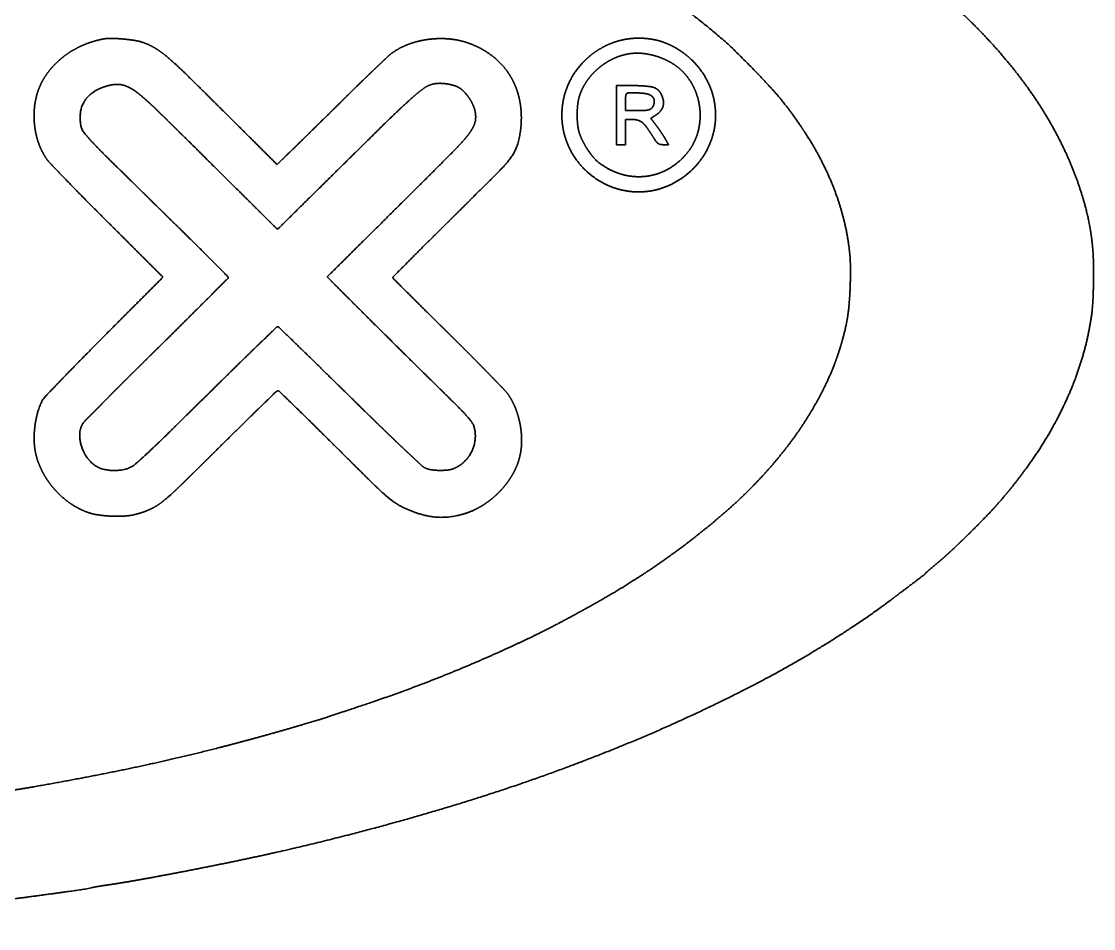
# Model space of a CAD drawing. Extents: x 6336 to 10269, y -393 to 3036.
# Drawn here: x 8829.9 to 8891.1, y 1824.8 to 1876.6 of the extents above; entities that cross this region are included whole.
import ezdxf

# ---------------------------------------------------------------- set-up
doc = ezdxf.new("R2010")
doc.units = 0
doc.header["$LTSCALE"] = 5
doc.layers.add('1', color=7, linetype='CONTINUOUS', true_color=0xffffff)

msp = doc.modelspace()

# ---------------------------------------------------------------- linework, layer by layer
at = {"layer": '1', "color": 7, "linetype": 'Continuous', "lineweight": 35}
for points, weights, knots in [([(8812.09, 1899.1), (8813.298, 1899.045), (8814.506, 1898.981), (8816.755, 1898.85), (8817.796, 1898.779), (8819.892, 1898.615), (8820.947, 1898.523), (8823.256, 1898.299), (8824.51, 1898.17), (8826.642, 1897.939), (8827.52, 1897.834), (8829.443, 1897.582), (8830.489, 1897.439), (8832.553, 1897.141), (8833.572, 1896.988), (8835.375, 1896.705), (8836.158, 1896.57), (8837.07, 1896.401), (8837.201, 1896.376), (8837.481, 1896.325), (8837.63, 1896.297), (8837.922, 1896.243), (8838.066, 1896.217), (8838.322, 1896.17), (8838.435, 1896.149), (8840.891, 1895.701), (8843.221, 1895.214), (8847.878, 1894.115), (8850.203, 1893.504), (8854.743, 1892.19), (8856.955, 1891.487), (8861.164, 1890.03), (8863.154, 1889.267), (8865.623, 1888.224), (8866.128, 1888.009), (8866.954, 1887.653), (8867.275, 1887.511), (8867.912, 1887.219), (8868.228, 1887.07), (8869.03, 1886.68), (8869.516, 1886.441), (8871.833, 1885.295), (8873.626, 1884.317), (8876.967, 1882.317), (8878.503, 1881.283), (8881.327, 1879.154), (8882.61, 1878.061), (8884.945, 1875.823), (8885.978, 1874.67), (8887.479, 1872.713), (8887.994, 1871.954), (8888.923, 1870.397), (8889.333, 1869.6), (8890.036, 1867.996), (8890.326, 1867.193), (8890.784, 1865.611), (8890.942, 1864.834), (8891.072, 1863.736), (8891.096, 1863.425), (8891.119, 1862.709), (8891.123, 1862.305), (8891.117, 1861.499), (8891.105, 1861.098), (8891.071, 1860.396), (8891.043, 1860.096), (8890.871, 1858.885), (8890.665, 1857.987), (8890.385, 1857.109), (8890.094, 1856.195), (8889.735, 1855.305), (8888.864, 1853.533), (8888.354, 1852.656), (8887.176, 1850.922), (8886.517, 1850.062), (8885.573, 1848.968), (8885.329, 1848.7), (8884.748, 1848.095), (8884.413, 1847.756), (8883.736, 1847.086), (8883.394, 1846.755), (8882.783, 1846.18), (8882.513, 1845.938), (8882.154, 1845.635), (8882.072, 1845.565), (8881.918, 1845.434), (8881.847, 1845.373), (8881.714, 1845.259), (8881.653, 1845.206), (8881.58, 1845.143), (8881.569, 1845.132), (8881.513, 1845.068), (8881.463, 1845.021), (8881.408, 1844.979), (8881.035, 1844.695), (8880.662, 1844.411), (8879.939, 1843.864), (8879.59, 1843.601), (8879.028, 1843.18), (8878.813, 1843.025), (8876.436, 1841.357), (8874.181, 1839.988), (8869.225, 1837.414), (8866.548, 1836.183), (8860.832, 1833.876), (8857.798, 1832.803), (8851.422, 1830.86), (8848.09, 1829.972), (8843.895, 1829.014), (8843.059, 1828.831), (8841.264, 1828.458), (8840.305, 1828.266), (8838.438, 1827.903), (8837.53, 1827.733), (8835.97, 1827.451), (8835.317, 1827.345), (8834.59, 1827.239), (8834.516, 1827.228), (8834.371, 1827.206), (8834.3, 1827.194), (8834.167, 1827.172), (8834.106, 1827.161), (8834.011, 1827.144), (8833.977, 1827.137), (8833.646, 1827.059), (8833.345, 1827.004), (8832.007, 1826.819), (8830.97, 1826.679), (8828.911, 1826.405), (8827.887, 1826.272), (8826.173, 1826.058), (8825.482, 1825.98), (8824.653, 1825.896), (8824.516, 1825.883), (8824.197, 1825.85), (8824.014, 1825.832), (8823.637, 1825.793), (8823.442, 1825.773), (8823.07, 1825.735), (8822.893, 1825.717), (8820.329, 1825.453), (8817.938, 1825.263), (8812.916, 1824.981), (8810.286, 1824.88), (8804.965, 1824.77), (8802.275, 1824.762), (8799.584, 1824.8)], [0.500004854728, 0.499998381757, 0.499998381757, 0.499989231422, 0.499989231422, 0.499989876519, 0.499989876519, 0.499999538068, 0.499999538068, 0.499984776375, 0.499984776375, 0.499997847691, 0.499997847691, 0.499997856334, 0.499997856334, 0.499972719132, 0.499972719132, 0.500004822461, 0.500004822461, 0.500004839728, 0.500004839728, 0.500004839527, 0.500004839527, 0.500004792303, 0.500004792303, 0.499894670239, 0.499894670239, 0.499900903167, 0.499900903167, 0.499894498801, 0.499894498801, 0.499821130516, 0.499821130516, 0.500003089963, 0.500003089963, 0.499982389917, 0.499982389917, 0.499982032487, 0.499982032487, 0.500002986531, 0.500002986531, 0.499740154031, 0.499740154031, 0.499528220771, 0.499528220771, 0.499424204836, 0.499424204836, 0.499040330754, 0.499040330754, 0.499438421617, 0.499438421617, 0.499354067583, 0.499354067583, 0.499290310766, 0.499290310766, 0.498889922905, 0.498889922905, 0.499696225712, 0.499696225712, 0.499937230809, 0.499937230809, 0.499937686548, 0.499937686548, 0.499645413752, 0.499645413752, 0.498836265197, 0.498836265197, 0.500004854728, 0.499088895039, 0.499088895039, 0.499193085116, 0.499193085116, 0.499455027953, 0.499455027953, 0.499881333906, 0.499881333906, 0.499979983638, 0.499979983638, 0.499979983638, 0.499979983638, 0.499881025263, 0.499881025263, 0.500004105655, 0.500004105655, 0.500003188342, 0.500003188342, 0.500004563445, 0.500004563445, 0.499248445103, 0.499248445103, 0.49836691401, 0.49836691401, 0.500004854728, 0.500004659605, 0.500004659605, 0.500002658564, 0.500002658564, 0.499968072944, 0.499968072944, 0.499269239031, 0.499269239031, 0.499625597476, 0.499625597476, 0.499684505973, 0.499684505973, 0.499793123287, 0.499793123287, 0.499988763248, 0.499988763248, 0.49999760793, 0.49999760793, 0.499997726135, 0.499997726135, 0.499954895554, 0.499954895554, 0.500000232922, 0.500000232922, 0.499999481438, 0.499999481438, 0.500000066449, 0.500000066449, 0.499881533411, 0.499881533411, 0.499633908289, 0.499633908289, 0.500004085737, 0.500004085737, 0.500002296259, 0.500002296259, 0.499980138124, 0.499980138124, 0.500004813061, 0.500004813061, 0.500004847095, 0.500004847095, 0.500004847237, 0.500004847237, 0.500004841661, 0.500004841661, 0.499914213559, 0.499914213559, 0.499952761226, 0.499952761226, 0.499954525558, 0.499954525558, 0.500004854728], [0, 0, 0, 0, 0.018468, 0.018468, 0.034396, 0.034396, 0.050568, 0.050568, 0.069816, 0.069816, 0.083313, 0.083313, 0.099426, 0.099426, 0.115152, 0.115152, 0.127286, 0.127286, 0.129319, 0.129319, 0.131629, 0.131629, 0.133856, 0.133856, 0.13561, 0.13561, 0.171948, 0.171948, 0.208633, 0.208633, 0.244049, 0.244049, 0.276563, 0.276563, 0.284925, 0.284925, 0.290277, 0.290277, 0.295607, 0.295607, 0.303872, 0.303872, 0.335002, 0.335002, 0.363195, 0.363195, 0.388823, 0.388823, 0.412331, 0.412331, 0.426239, 0.426239, 0.439812, 0.439812, 0.452723, 0.452723, 0.464689, 0.464689, 0.469397, 0.469397, 0.47549, 0.47549, 0.48154, 0.48154, 0.486081, 0.486081, 0.499928, 0.499928, 0.499928, 0.514319, 0.514319, 0.529514, 0.529514, 0.545708, 0.545708, 0.55113, 0.55113, 0.558254, 0.558254, 0.565376, 0.565376, 0.570793, 0.570793, 0.572403, 0.572403, 0.573812, 0.573812, 0.575017, 0.575017, 0.575252, 0.575252, 0.576277, 0.576277, 0.576277, 0.583257, 0.583257, 0.58976, 0.58976, 0.593707, 0.593707, 0.632898, 0.632898, 0.676635, 0.676635, 0.724371, 0.724371, 0.775497, 0.775497, 0.788182, 0.788182, 0.802681, 0.802681, 0.816384, 0.816384, 0.826185, 0.826185, 0.827286, 0.827286, 0.828358, 0.828358, 0.829279, 0.829279, 0.829792, 0.829792, 0.834319, 0.834319, 0.849809, 0.849809, 0.865091, 0.865091, 0.875393, 0.875393, 0.87743, 0.87743, 0.88015, 0.88015, 0.883047, 0.883047, 0.885687, 0.885687, 0.921207, 0.921207, 0.960168, 0.960168, 1, 1, 1, 1]), ([(8796.554, 1893.297), (8795.142, 1893.24), (8793.73, 1893.167), (8790.95, 1892.993), (8789.581, 1892.891), (8786.882, 1892.657), (8785.552, 1892.526), (8782.927, 1892.233), (8781.632, 1892.071), (8777.221, 1891.461), (8774.116, 1890.934), (8768.124, 1889.729), (8765.241, 1889.039), (8759.72, 1887.501), (8757.084, 1886.654), (8752.076, 1884.827), (8749.714, 1883.83), (8746.061, 1882.073), (8744.739, 1881.382), (8742.252, 1879.976), (8741.093, 1879.254), (8738.921, 1877.767), (8737.911, 1877.004), (8736.021, 1875.433), (8735.148, 1874.622), (8733.591, 1873.003), (8732.907, 1872.2), (8731.689, 1870.583), (8731.166, 1869.765), (8730.709, 1868.908), (8730.28, 1868.106), (8729.919, 1867.271), (8729.629, 1866.408), (8729.349, 1865.576), (8729.147, 1864.722), (8728.976, 1863.507), (8728.945, 1863.159), (8728.918, 1862.406), (8728.917, 1862.002), (8728.941, 1861.198), (8728.967, 1860.797), (8729.039, 1860.059), (8729.091, 1859.723), (8729.296, 1858.744), (8729.475, 1858.109), (8729.928, 1856.836), (8730.198, 1856.2), (8730.821, 1854.939), (8731.174, 1854.317), (8731.958, 1853.101), (8732.387, 1852.508), (8734.171, 1850.297), (8735.671, 1848.815), (8737.329, 1847.511), (8739.236, 1846.01), (8741.248, 1844.655), (8745.772, 1842.072), (8748.272, 1840.85), (8753.771, 1838.587), (8756.747, 1837.513), (8760.419, 1836.365), (8761.075, 1836.172), (8762.575, 1835.758), (8763.417, 1835.533), (8765.15, 1835.084), (8766.041, 1834.862), (8767.745, 1834.45), (8768.559, 1834.263), (8772.886, 1833.315), (8776.425, 1832.687), (8783.752, 1831.69), (8787.533, 1831.305), (8795.211, 1830.787), (8799.105, 1830.654), (8806.881, 1830.646), (8810.759, 1830.773), (8815.706, 1831.101), (8816.781, 1831.185), (8819.043, 1831.387), (8820.23, 1831.504), (8822.562, 1831.753), (8823.707, 1831.886), (8825.792, 1832.145), (8826.731, 1832.277), (8827.822, 1832.447), (8827.976, 1832.471), (8828.289, 1832.519), (8828.448, 1832.544), (8828.75, 1832.59), (8828.892, 1832.612), (8829.13, 1832.648), (8829.225, 1832.663), (8829.401, 1832.689), (8829.483, 1832.702), (8829.658, 1832.729), (8829.751, 1832.744), (8829.936, 1832.774), (8830.027, 1832.789), (8830.19, 1832.816), (8830.263, 1832.828), (8831.8, 1833.096), (8833.262, 1833.368), (8836.026, 1833.916), (8837.327, 1834.196), (8839.896, 1834.794), (8841.164, 1835.111), (8843.792, 1835.816), (8845.152, 1836.2), (8846.8, 1836.69), (8847.092, 1836.781), (8847.891, 1837.046), (8848.399, 1837.215), (8849.43, 1837.564), (8849.953, 1837.742), (8850.861, 1838.056), (8851.246, 1838.193), (8852.465, 1838.637), (8853.296, 1838.956), (8854.959, 1839.627), (8855.792, 1839.979), (8857.411, 1840.693), (8858.196, 1841.055), (8859.671, 1841.764), (8860.358, 1842.115), (8861.532, 1842.748), (8862.025, 1843.019), (8862.926, 1843.524), (8863.333, 1843.759), (8864.104, 1844.217), (8864.467, 1844.44), (8865.186, 1844.897), (8865.543, 1845.13), (8867.38, 1846.374), (8868.8, 1847.468), (8870.15, 1848.648), (8871.339, 1849.687), (8872.43, 1850.829), (8873.413, 1852.065), (8874.292, 1853.169), (8875.054, 1854.357), (8875.689, 1855.618), (8876.28, 1856.788), (8876.715, 1858.024), (8877.054, 1859.614), (8877.103, 1859.926), (8877.171, 1860.64), (8877.199, 1861.042), (8877.231, 1861.849), (8877.236, 1862.254), (8877.224, 1862.987), (8877.201, 1863.314), (8877.075, 1864.352), (8876.933, 1865.055), (8876.536, 1866.454), (8876.284, 1867.147), (8875.665, 1868.531), (8875.3, 1869.219), (8874.445, 1870.598), (8873.964, 1871.289), (8873.235, 1872.225), (8873.013, 1872.487), (8872.442, 1873.111), (8872.097, 1873.478), (8871.393, 1874.206), (8871.034, 1874.568), (8870.401, 1875.188), (8870.125, 1875.442), (8867.438, 1877.749), (8864.827, 1879.539), (8862.039, 1881.038), (8858.788, 1882.784), (8855.426, 1884.305), (8848.068, 1887.044), (8844.087, 1888.256), (8835.604, 1890.283), (8831.125, 1891.136), (8826.219, 1891.838), (8825.827, 1891.892), (8825.005, 1892.002), (8824.575, 1892.059), (8823.741, 1892.165), (8823.338, 1892.215), (8822.636, 1892.3), (8822.337, 1892.334), (8821.908, 1892.379), (8821.777, 1892.393), (8821.472, 1892.425), (8821.297, 1892.443), (8820.935, 1892.481), (8820.748, 1892.501), (8820.39, 1892.538), (8820.219, 1892.556), (8819.546, 1892.627), (8819.044, 1892.675), (8817.854, 1892.777), (8817.168, 1892.833), (8815.742, 1892.943), (8815.003, 1892.997), (8813.582, 1893.095), (8812.9, 1893.139), (8811.313, 1893.233), (8810.408, 1893.267), (8807.821, 1893.306), (8806.138, 1893.326), (8802.772, 1893.351), (8801.088, 1893.357), (8798.454, 1893.355), (8797.503, 1893.336), (8796.554, 1893.297)], [0.500015053585, 0.499994982139, 0.499994982139, 0.499991133656, 0.499991133656, 0.499989814174, 0.499989814174, 0.499985934726, 0.499985934726, 0.49985998232, 0.49985998232, 0.499792178492, 0.499792178492, 0.499759872527, 0.499759872527, 0.499610533928, 0.499610533928, 0.499833399569, 0.499833399569, 0.499708136018, 0.499708136018, 0.499654428766, 0.499654428766, 0.499497392663, 0.499497392663, 0.49940965099, 0.49940965099, 0.499020062157, 0.499020062157, 0.500015053585, 0.498865570594, 0.498865570594, 0.500015053585, 0.498587342334, 0.498587342334, 0.49957112869, 0.49957112869, 0.499828816911, 0.499828816911, 0.499827790797, 0.499827790797, 0.499516656832, 0.499516656832, 0.499256250321, 0.499256250321, 0.499440975413, 0.499440975413, 0.499479162028, 0.499479162028, 0.499545435471, 0.499545435471, 0.497903838192, 0.497903838192, 0.500015053585, 0.499104394241, 0.499104394241, 0.499328244641, 0.499328244641, 0.499696040432, 0.499696040432, 0.499968440078, 0.499968440078, 0.500003923171, 0.500003923171, 0.500004263748, 0.500004263748, 0.499996085849, 0.499996085849, 0.49974629606, 0.49974629606, 0.499822731176, 0.499822731176, 0.499831325625, 0.499831325625, 0.499826694664, 0.499826694664, 0.499992812206, 0.499992812206, 0.50000289248, 0.50000289248, 0.500002542627, 0.500002542627, 0.499975332781, 0.499975332781, 0.500015016453, 0.500015016453, 0.500015023053, 0.500015023053, 0.500015023053, 0.500015023053, 0.500014739845, 0.500014739845, 0.500013372375, 0.500013372375, 0.500014319963, 0.500014319963, 0.500014310139, 0.500014310139, 0.500012254578, 0.500012254578, 0.499991941327, 0.499991941327, 0.499970217649, 0.499970217649, 0.499968138593, 0.499968138593, 0.499985705176, 0.499985705176, 0.499976039693, 0.499976039693, 0.500013351135, 0.500013351135, 0.500012964928, 0.500012964928, 0.500002818337, 0.500002818337, 0.499968250367, 0.499968250367, 0.499972505605, 0.499972505605, 0.499969460063, 0.499969460063, 0.499924472733, 0.499924472733, 0.500005370953, 0.500005370953, 0.499986921914, 0.499986921914, 0.499979127585, 0.499979127585, 0.499979156941, 0.499979156941, 0.499382797305, 0.499382797305, 0.500015053585, 0.498661339437, 0.498661339437, 0.500015053585, 0.498263648704, 0.498263648704, 0.500015053585, 0.497268207412, 0.497268207412, 0.499470328466, 0.499470328466, 0.499884539177, 0.499884539177, 0.499884371268, 0.499884371268, 0.499553250721, 0.499553250721, 0.499009188228, 0.499009188228, 0.499157213458, 0.499157213458, 0.499258090394, 0.499258090394, 0.499541361302, 0.499541361302, 0.499749044792, 0.499749044792, 0.499985731709, 0.499985731709, 0.499984552931, 0.499984552931, 0.499832430251, 0.499832430251, 0.498066612837, 0.498066612837, 0.500015053585, 0.499237590814, 0.499237590814, 0.499396580703, 0.499396580703, 0.49965779835, 0.49965779835, 0.500012006144, 0.500012006144, 0.500013306096, 0.500013306096, 0.500013273565, 0.500013273565, 0.500004735863, 0.500004735863, 0.500015053062, 0.500015053062, 0.500015053488, 0.500015053488, 0.500015053488, 0.500015053488, 0.500015053414, 0.500015053414, 0.499998672261, 0.499998672261, 0.500012373498, 0.500012373498, 0.500012429345, 0.500012429345, 0.500010809798, 0.500010809798, 0.499935737658, 0.499935737658, 0.500012455732, 0.500012455732, 0.500012303539, 0.500012303539, 0.499948564768, 0.499948564768, 0.500015053585], [0, 0, 0, 0, 0.012665, 0.012665, 0.024966, 0.024966, 0.036942, 0.036942, 0.048635, 0.048635, 0.076842, 0.076842, 0.103381, 0.103381, 0.128152, 0.128152, 0.151074, 0.151074, 0.164403, 0.164403, 0.176607, 0.176607, 0.187907, 0.187907, 0.198535, 0.198535, 0.207926, 0.207926, 0.216555, 0.216555, 0.216555, 0.224626, 0.224626, 0.224626, 0.23239, 0.23239, 0.235475, 0.235475, 0.239042, 0.239042, 0.242584, 0.242584, 0.245586, 0.245586, 0.251397, 0.251397, 0.257476, 0.257476, 0.263763, 0.263763, 0.270183, 0.270183, 0.288624, 0.288624, 0.288624, 0.309797, 0.309797, 0.334047, 0.334047, 0.361595, 0.361595, 0.367551, 0.367551, 0.375145, 0.375145, 0.383138, 0.383138, 0.390412, 0.390412, 0.42169, 0.42169, 0.454748, 0.454748, 0.488626, 0.488626, 0.522352, 0.522352, 0.531724, 0.531724, 0.542092, 0.542092, 0.55211, 0.55211, 0.560354, 0.560354, 0.561707, 0.561707, 0.563106, 0.563106, 0.564359, 0.564359, 0.565193, 0.565193, 0.56591, 0.56591, 0.566734, 0.566734, 0.567535, 0.567535, 0.568174, 0.568174, 0.581097, 0.581097, 0.592661, 0.592661, 0.604017, 0.604017, 0.616298, 0.616298, 0.618954, 0.618954, 0.62361, 0.62361, 0.62841, 0.62841, 0.631956, 0.631956, 0.639685, 0.639685, 0.647538, 0.647538, 0.65505, 0.65505, 0.661747, 0.661747, 0.666633, 0.666633, 0.670716, 0.670716, 0.674415, 0.674415, 0.678115, 0.678115, 0.693659, 0.693659, 0.693659, 0.707314, 0.707314, 0.707314, 0.719476, 0.719476, 0.719476, 0.730706, 0.730706, 0.733409, 0.733409, 0.736851, 0.736851, 0.74032, 0.74032, 0.743122, 0.743122, 0.749243, 0.749243, 0.755517, 0.755517, 0.762144, 0.762144, 0.769302, 0.769302, 0.772217, 0.772217, 0.776488, 0.776488, 0.780819, 0.780819, 0.784005, 0.784005, 0.810766, 0.810766, 0.810766, 0.84191, 0.84191, 0.87699, 0.87699, 0.915404, 0.915404, 0.918736, 0.918736, 0.922391, 0.922391, 0.925813, 0.925813, 0.928347, 0.928347, 0.929451, 0.929451, 0.930933, 0.930933, 0.932517, 0.932517, 0.933964, 0.933964, 0.938218, 0.938218, 0.944019, 0.944019, 0.95026, 0.95026, 0.95602, 0.95602, 0.963647, 0.963647, 0.977814, 0.977814, 0.991997, 0.991997, 1, 1, 1, 1]), ([(8837.955, 1862.019), (8836.881, 1863.09), (8835.807, 1864.162), (8834.314, 1865.652), (8833.897, 1866.072), (8833.113, 1866.867), (8832.748, 1867.242), (8832.077, 1867.939), (8831.77, 1868.259), (8831.465, 1868.58), (8831.389, 1868.66), (8831.321, 1868.746), (8831.262, 1868.839), (8831.045, 1869.176), (8830.88, 1869.542), (8830.77, 1869.928), (8830.656, 1870.329), (8830.595, 1870.742), (8830.589, 1871.159), (8830.582, 1871.571), (8830.63, 1871.981), (8830.731, 1872.38), (8830.827, 1872.757), (8830.981, 1873.114), (8831.189, 1873.442), (8831.368, 1873.725), (8831.578, 1873.986), (8831.816, 1874.222), (8832.06, 1874.464), (8832.327, 1874.68), (8832.615, 1874.867), (8832.909, 1875.058), (8833.221, 1875.219), (8833.548, 1875.347), (8833.878, 1875.477), (8834.22, 1875.574), (8834.569, 1875.638), (8834.713, 1875.664), (8834.86, 1875.675), (8835.007, 1875.671), (8835.23, 1875.665), (8835.453, 1875.652), (8835.901, 1875.612), (8836.125, 1875.585), (8836.504, 1875.526), (8836.657, 1875.488), (8836.806, 1875.437)], [0.5015534738, 0.5015534738, 0.5015534738, 0.501550736982, 0.501550736982, 0.501547760199, 0.501547760199, 0.501551930784, 0.501551930784, 0.5015534738, 0.500051949039, 0.500051949039, 0.5015534738, 0.497945788602, 0.497945788602, 0.5015534738, 0.498707957616, 0.498707957616, 0.5015534738, 0.498638628536, 0.498638628536, 0.5015534738, 0.49736528456, 0.49736528456, 0.5015534738, 0.499478098475, 0.499478098475, 0.5015534738, 0.499777578441, 0.499777578441, 0.5015534738, 0.499854311289, 0.499854311289, 0.5015534738, 0.49997177074, 0.49997177074, 0.5015534738, 0.499756717366, 0.499756717366, 0.5015534738, 0.501392267385, 0.501392267385, 0.501385789308, 0.501385789308, 0.500211052512, 0.500211052512, 0.5015534738], [0, 0, 0, 0, 0.222369, 0.222369, 0.309174, 0.309174, 0.385917, 0.385917, 0.450922, 0.450922, 0.450922, 0.466979, 0.466979, 0.466979, 0.525181, 0.525181, 0.525181, 0.585346, 0.585346, 0.585346, 0.644477, 0.644477, 0.644477, 0.699735, 0.699735, 0.699735, 0.747176, 0.747176, 0.747176, 0.795679, 0.795679, 0.795679, 0.845023, 0.845023, 0.845023, 0.894797, 0.894797, 0.894797, 0.915324, 0.915324, 0.915324, 0.946545, 0.946545, 0.978046, 0.978046, 1, 1, 1, 1]), ([(8844.474, 1868.457), (8844.82, 1868.794), (8845.166, 1869.131), (8845.691, 1869.643), (8845.87, 1869.818), (8846.317, 1870.257), (8846.585, 1870.521), (8847.154, 1871.08), (8847.454, 1871.376), (8848.044, 1871.958), (8848.334, 1872.244), (8848.896, 1872.8), (8849.169, 1873.067), (8849.691, 1873.575), (8849.939, 1873.814), (8850.399, 1874.251), (8850.609, 1874.45), (8850.889, 1874.712), (8850.961, 1874.772), (8851.037, 1874.827), (8851.33, 1875.039), (8851.649, 1875.209), (8851.989, 1875.334), (8852.353, 1875.468), (8852.731, 1875.561), (8853.116, 1875.612), (8853.507, 1875.664), (8853.902, 1875.673), (8854.295, 1875.638), (8854.672, 1875.606), (8855.042, 1875.527), (8855.399, 1875.402), (8855.872, 1875.238), (8856.314, 1875.004), (8856.716, 1874.705), (8857.102, 1874.418), (8857.433, 1874.069), (8857.7, 1873.669), (8857.967, 1873.267), (8858.162, 1872.826), (8858.279, 1872.358), (8858.401, 1871.868), (8858.449, 1871.366), (8858.421, 1870.862), (8858.41, 1870.656), (8858.389, 1870.451), (8858.335, 1870.072), (8858.298, 1869.899), (8858.205, 1869.575), (8858.148, 1869.425), (8858.08, 1869.28), (8858.014, 1869.138), (8857.936, 1869.002), (8857.767, 1868.757), (8857.68, 1868.646), (8857.471, 1868.405), (8857.351, 1868.275), (8856.997, 1867.912), (8856.765, 1867.678), (8855.706, 1866.627), (8854.881, 1865.808), (8853.674, 1864.611), (8853.294, 1864.233), (8852.593, 1863.534), (8852.273, 1863.213), (8851.666, 1862.602), (8851.379, 1862.313), (8851.092, 1862.024), (8851.083, 1862.016), (8851.079, 1862.005), (8851.079, 1861.993), (8851.079, 1861.981), (8851.083, 1861.97), (8851.092, 1861.962), (8851.4, 1861.654), (8851.708, 1861.346), (8852.358, 1860.697), (8852.701, 1860.355), (8853.452, 1859.611), (8853.86, 1859.209), (8854.683, 1858.397), (8855.097, 1857.985), (8855.875, 1857.205), (8856.238, 1856.835), (8856.904, 1856.149), (8857.207, 1855.834), (8857.51, 1855.517), (8857.591, 1855.433), (8857.663, 1855.34), (8857.726, 1855.241), (8857.881, 1854.998), (8858.011, 1854.741), (8858.113, 1854.472), (8858.221, 1854.191), (8858.303, 1853.901), (8858.359, 1853.605), (8858.415, 1853.311), (8858.444, 1853.013), (8858.447, 1852.714), (8858.45, 1852.433), (8858.422, 1852.153), (8858.365, 1851.878), (8858.288, 1851.508), (8858.157, 1851.154), (8857.975, 1850.823), (8857.78, 1850.469), (8857.543, 1850.141), (8857.269, 1849.844), (8856.989, 1849.541), (8856.675, 1849.273), (8856.331, 1849.045), (8855.999, 1848.824), (8855.641, 1848.648), (8855.263, 1848.521), (8854.975, 1848.425), (8854.68, 1848.357), (8854.38, 1848.319), (8854.09, 1848.282), (8853.798, 1848.277), (8853.507, 1848.304), (8853.204, 1848.333), (8852.905, 1848.393), (8852.614, 1848.483), (8852.291, 1848.584), (8851.976, 1848.709), (8851.672, 1848.858), (8851.488, 1848.947), (8851.313, 1849.051), (8850.962, 1849.298), (8850.787, 1849.438), (8850.345, 1849.837), (8850.076, 1850.091), (8849.132, 1851.024), (8848.453, 1851.698), (8847.367, 1852.779), (8846.959, 1853.183), (8846.204, 1853.928), (8845.856, 1854.269), (8845.196, 1854.911), (8844.884, 1855.213), (8844.573, 1855.515), (8844.558, 1855.53), (8844.539, 1855.537), (8844.518, 1855.537), (8844.498, 1855.537), (8844.478, 1855.53), (8844.464, 1855.515), (8844.144, 1855.205), (8843.824, 1854.895), (8843.146, 1854.237), (8842.789, 1853.889), (8842.013, 1853.125), (8841.594, 1852.71), (8840.406, 1851.53), (8839.632, 1850.767), (8838.563, 1849.721), (8838.257, 1849.449), (8837.938, 1849.191), (8837.729, 1849.022), (8837.501, 1848.88), (8837.258, 1848.766), (8836.992, 1848.641), (8836.716, 1848.541), (8836.432, 1848.467), (8836.22, 1848.411), (8836.004, 1848.377), (8835.785, 1848.363), (8835.52, 1848.346), (8835.255, 1848.344), (8834.728, 1848.367), (8834.466, 1848.393), (8834.206, 1848.434), (8833.997, 1848.466), (8833.793, 1848.52), (8833.595, 1848.595), (8833.252, 1848.724), (8832.928, 1848.896), (8832.629, 1849.108), (8832.318, 1849.328), (8832.033, 1849.581), (8831.779, 1849.865), (8831.524, 1850.149), (8831.304, 1850.46), (8831.119, 1850.794), (8830.941, 1851.115), (8830.805, 1851.456), (8830.714, 1851.812), (8830.649, 1852.061), (8830.611, 1852.316), (8830.599, 1852.572), (8830.586, 1852.853), (8830.595, 1853.135), (8830.627, 1853.414), (8830.658, 1853.695), (8830.712, 1853.973), (8830.787, 1854.246), (8830.856, 1854.498), (8830.95, 1854.742), (8831.068, 1854.976), (8831.102, 1855.042), (8831.144, 1855.103), (8831.196, 1855.157), (8831.515, 1855.492), (8831.834, 1855.825), (8832.526, 1856.545), (8832.899, 1856.93), (8833.708, 1857.753), (8834.142, 1858.192), (8835.704, 1859.76), (8836.83, 1860.889), (8837.955, 1862.019)], [0.5015534738, 0.5015534738, 0.5015534738, 0.501552933326, 0.501552933326, 0.501553421745, 0.501553421745, 0.501553421745, 0.501553421745, 0.501553411182, 0.501553411182, 0.50155077473, 0.50155077473, 0.501548445889, 0.501548445889, 0.501551314312, 0.501551314312, 0.500890702449, 0.500890702449, 0.5015534738, 0.498392464323, 0.498392464323, 0.5015534738, 0.499513397934, 0.499513397934, 0.5015534738, 0.499572674928, 0.499572674928, 0.5015534738, 0.498984782892, 0.498984782892, 0.5015534738, 0.497686251294, 0.497686251294, 0.5015534738, 0.496608147881, 0.496608147881, 0.5015534738, 0.496648332344, 0.496648332344, 0.5015534738, 0.49782287544, 0.49782287544, 0.5015534738, 0.501234968424, 0.501234968424, 0.500746116492, 0.500746116492, 0.500527754522, 0.500527754522, 0.5015534738, 0.500405268292, 0.500405268292, 0.50101911015, 0.50101911015, 0.501419017126, 0.501419017126, 0.501543468677, 0.501543468677, 0.501553455594, 0.501553455594, 0.501553142363, 0.501553142363, 0.501552570842, 0.501552570842, 0.501553469835, 0.501553469835, 0.5015534738, 0.476332916546, 0.476332916546, 0.5015534738, 0.476094347682, 0.476094347682, 0.5015534738, 0.501553470708, 0.501553470708, 0.501552676355, 0.501552676355, 0.50155318073, 0.50155318073, 0.501549846424, 0.501549846424, 0.501546111662, 0.501546111662, 0.501551180101, 0.501551180101, 0.5015534738, 0.499959041606, 0.499959041606, 0.5015534738, 0.499833495616, 0.499833495616, 0.5015534738, 0.500248428889, 0.500248428889, 0.5015534738, 0.500229272268, 0.500229272268, 0.5015534738, 0.499632727539, 0.499632727539, 0.5015534738, 0.497830103452, 0.497830103452, 0.5015534738, 0.499099044074, 0.499099044074, 0.5015534738, 0.499192271246, 0.499192271246, 0.5015534738, 0.498666633617, 0.498666633617, 0.5015534738, 0.499929033877, 0.499929033877, 0.5015534738, 0.499529616977, 0.499529616977, 0.5015534738, 0.49973170536, 0.49973170536, 0.5015534738, 0.500594421339, 0.500594421339, 0.5015534738, 0.500480130129, 0.500480130129, 0.500954031804, 0.500954031804, 0.501466697811, 0.501466697811, 0.501552866447, 0.501552866447, 0.501552572395, 0.501552572395, 0.501551059665, 0.501551059665, 0.501553445421, 0.501553445421, 0.5015534738, 0.477062513667, 0.477062513667, 0.5015534738, 0.477109204251, 0.477109204251, 0.5015534738, 0.50155344811, 0.50155344811, 0.501551182577, 0.501551182577, 0.501552618378, 0.501552618378, 0.501551074888, 0.501551074888, 0.501170871449, 0.501170871449, 0.5015534738, 0.49914891297, 0.49914891297, 0.5015534738, 0.500147165203, 0.500147165203, 0.5015534738, 0.500011126764, 0.500011126764, 0.5015534738, 0.50106295969, 0.50106295969, 0.501061475064, 0.501061475064, 0.5015534738, 0.499747107007, 0.499747107007, 0.5015534738, 0.498872752925, 0.498872752925, 0.5015534738, 0.499431940743, 0.499431940743, 0.5015534738, 0.499434638971, 0.499434638971, 0.5015534738, 0.498894844983, 0.498894844983, 0.5015534738, 0.49976995029, 0.49976995029, 0.5015534738, 0.500514963551, 0.500514963551, 0.5015534738, 0.500524040698, 0.500524040698, 0.5015534738, 0.499906693019, 0.499906693019, 0.5015534738, 0.497937891513, 0.497937891513, 0.5015534738, 0.501552853634, 0.501552853634, 0.501548398101, 0.501548398101, 0.501551302278, 0.501551302278, 0.5015534738, 0.5015534738, 0.5015534738], [0, 0, 0, 0, 0.01854, 0.01854, 0.028146, 0.028146, 0.042599, 0.042599, 0.058758, 0.058758, 0.074409, 0.074409, 0.089092, 0.089092, 0.102324, 0.102324, 0.113433, 0.113433, 0.117036, 0.117036, 0.117036, 0.130813, 0.130813, 0.130813, 0.145559, 0.145559, 0.145559, 0.160473, 0.160473, 0.160473, 0.17469, 0.17469, 0.17469, 0.193365, 0.193365, 0.193365, 0.211131, 0.211131, 0.211131, 0.228778, 0.228778, 0.228778, 0.247092, 0.247092, 0.247092, 0.254579, 0.254579, 0.260976, 0.260976, 0.266763, 0.266763, 0.266763, 0.27243, 0.27243, 0.277498, 0.277498, 0.283897, 0.283897, 0.295757, 0.295757, 0.337629, 0.337629, 0.356952, 0.356952, 0.373281, 0.373281, 0.38796, 0.38796, 0.38796, 0.38836, 0.38836, 0.38836, 0.38874, 0.38874, 0.38874, 0.402878, 0.402878, 0.418594, 0.418594, 0.437195, 0.437195, 0.456142, 0.456142, 0.472971, 0.472971, 0.487177, 0.487177, 0.487177, 0.490978, 0.490978, 0.490978, 0.500263, 0.500263, 0.500263, 0.509957, 0.509957, 0.509957, 0.519549, 0.519549, 0.519549, 0.528534, 0.528534, 0.528534, 0.540519, 0.540519, 0.540519, 0.55329, 0.55329, 0.55329, 0.566247, 0.566247, 0.566247, 0.578711, 0.578711, 0.578711, 0.588143, 0.588143, 0.588143, 0.597202, 0.597202, 0.597202, 0.606613, 0.606613, 0.606613, 0.617062, 0.617062, 0.617062, 0.623338, 0.623338, 0.630245, 0.630245, 0.641616, 0.641616, 0.671032, 0.671032, 0.688685, 0.688685, 0.703643, 0.703643, 0.716987, 0.716987, 0.716987, 0.717589, 0.717589, 0.717589, 0.718161, 0.718161, 0.718161, 0.73055, 0.73055, 0.74443, 0.74443, 0.760814, 0.760814, 0.791016, 0.791016, 0.802398, 0.802398, 0.802398, 0.809831, 0.809831, 0.809831, 0.817932, 0.817932, 0.817932, 0.823949, 0.823949, 0.823949, 0.831234, 0.831234, 0.838449, 0.838449, 0.838449, 0.844224, 0.844224, 0.844224, 0.854195, 0.854195, 0.854195, 0.864513, 0.864513, 0.864513, 0.874794, 0.874794, 0.874794, 0.884645, 0.884645, 0.884645, 0.891519, 0.891519, 0.891519, 0.899022, 0.899022, 0.899022, 0.90655, 0.90655, 0.90655, 0.913492, 0.913492, 0.913492, 0.915449, 0.915449, 0.915449, 0.92762, 0.92762, 0.941733, 0.941733, 0.958007, 0.958007, 1, 1, 1, 1]), ([(8865.12, 1866.891), (8864.546, 1866.892), (8863.984, 1867.006), (8863.456, 1867.231), (8862.92, 1867.46), (8862.436, 1867.786), (8862.024, 1868.199), (8861.617, 1868.606), (8861.297, 1869.084), (8861.076, 1869.616), (8860.856, 1870.147), (8860.743, 1870.71), (8860.743, 1871.285), (8860.743, 1871.86), (8860.855, 1872.423), (8861.075, 1872.954), (8861.295, 1873.485), (8861.614, 1873.962), (8862.021, 1874.368), (8862.28, 1874.627), (8862.568, 1874.853), (8862.88, 1875.044), (8863.186, 1875.232), (8863.513, 1875.38), (8863.856, 1875.487), (8864.198, 1875.593), (8864.55, 1875.656), (8864.908, 1875.675), (8865.27, 1875.694), (8865.633, 1875.669), (8865.99, 1875.602)], [0.500919047064, 0.494191855232, 0.494191855232, 0.500919047064, 0.494823361918, 0.494823361918, 0.500919047064, 0.494531165901, 0.494531165901, 0.500919047064, 0.49448873371, 0.49448873371, 0.500919047064, 0.49447632658, 0.49447632658, 0.500919047064, 0.494479817259, 0.494479817259, 0.500919047064, 0.498624510219, 0.498624510219, 0.500919047064, 0.498347263548, 0.498347263548, 0.500919047064, 0.498331251187, 0.498331251187, 0.500919047064, 0.498546281695, 0.498546281695, 0.500919047064], [0, 0, 0, 0, 0.122369, 0.122369, 0.122369, 0.245181, 0.245181, 0.245181, 0.364862, 0.364862, 0.364862, 0.48288, 0.48288, 0.48288, 0.599296, 0.599296, 0.599296, 0.714225, 0.714225, 0.714225, 0.787068, 0.787068, 0.787068, 0.858191, 0.858191, 0.858191, 0.928758, 0.928758, 0.928758, 1, 1, 1, 1]), ([(8865.99, 1875.602), (8866.19, 1875.564), (8866.387, 1875.51), (8866.578, 1875.438), (8866.781, 1875.362), (8866.978, 1875.272), (8867.363, 1875.061), (8867.549, 1874.941), (8867.904, 1874.677), (8868.07, 1874.533), (8868.225, 1874.377), (8868.637, 1873.966), (8868.962, 1873.483), (8869.189, 1872.948), (8869.413, 1872.419), (8869.527, 1871.856), (8869.527, 1871.281), (8869.527, 1870.708), (8869.413, 1870.146), (8869.188, 1869.618), (8868.962, 1869.084), (8868.637, 1868.604), (8868.225, 1868.195), (8867.81, 1867.783), (8867.325, 1867.458), (8866.787, 1867.229), (8866.258, 1867.005), (8865.695, 1866.891), (8865.12, 1866.891)], [0.500919047064, 0.499693650978, 0.499693650978, 0.500919047064, 0.500059512545, 0.500059512545, 0.50009912636, 0.50009912636, 0.50005361976, 0.50005361976, 0.500919047064, 0.49475280331, 0.49475280331, 0.500919047064, 0.494245491415, 0.494245491415, 0.500919047064, 0.494219951236, 0.494219951236, 0.500919047064, 0.494656623601, 0.494656623601, 0.500919047064, 0.494892148794, 0.494892148794, 0.500919047064, 0.494210724096, 0.494210724096, 0.500919047064], [0, 0, 0, 0, 0.049074, 0.049074, 0.049074, 0.101032, 0.101032, 0.154213, 0.154213, 0.206828, 0.206828, 0.206828, 0.344254, 0.344254, 0.344254, 0.478135, 0.478135, 0.478135, 0.610036, 0.610036, 0.610036, 0.741709, 0.741709, 0.741709, 0.872838, 0.872838, 0.872838, 1, 1, 1, 1]), ([(8836.806, 1875.437), (8837.065, 1875.348), (8837.312, 1875.23), (8837.545, 1875.086), (8837.803, 1874.926), (8838.046, 1874.746), (8838.656, 1874.212), (8839.027, 1873.868), (8840.344, 1872.567), (8841.299, 1871.62), (8842.992, 1869.933), (8843.733, 1869.195), (8844.474, 1868.457)], [0.5015534738, 0.4994821754, 0.4994821754, 0.5015534738, 0.500430829202, 0.500430829202, 0.501403282146, 0.501403282146, 0.50155253791, 0.50155253791, 0.5015534738, 0.5015534738, 0.5015534738], [0, 0, 0, 0, 0.07903, 0.07903, 0.07903, 0.166314, 0.166314, 0.312068, 0.312068, 0.699105, 0.699105, 1, 1, 1, 1]), ([(8864.541, 1874.781), (8864.233, 1874.727), (8863.936, 1874.631), (8863.655, 1874.495), (8863.365, 1874.355), (8863.094, 1874.179), (8862.847, 1873.971), (8862.601, 1873.764), (8862.383, 1873.527), (8862.197, 1873.266), (8862.018, 1873.015), (8861.877, 1872.741), (8861.776, 1872.449), (8861.717, 1872.28), (8861.676, 1872.105), (8861.655, 1871.926), (8861.629, 1871.71), (8861.617, 1871.494), (8861.618, 1871.062), (8861.632, 1870.849), (8861.659, 1870.636), (8861.68, 1870.467), (8861.722, 1870.302), (8861.783, 1870.142), (8861.842, 1869.99), (8861.91, 1869.841), (8862.07, 1869.543), (8862.16, 1869.394), (8862.35, 1869.114), (8862.45, 1868.983), (8862.556, 1868.858), (8862.642, 1868.756), (8862.738, 1868.663), (8862.842, 1868.58), (8863.241, 1868.265), (8863.692, 1868.033), (8864.181, 1867.893), (8864.657, 1867.757), (8865.151, 1867.725), (8865.64, 1867.796), (8866.128, 1867.868), (8866.59, 1868.041), (8867.005, 1868.308), (8867.428, 1868.581), (8867.789, 1868.932), (8868.073, 1869.348), (8868.295, 1869.674), (8868.455, 1870.036), (8868.546, 1870.421), (8868.64, 1870.818), (8868.668, 1871.226), (8868.627, 1871.632), (8868.587, 1872.04), (8868.48, 1872.436), (8868.31, 1872.809), (8868.143, 1873.173), (8867.915, 1873.502), (8867.632, 1873.784), (8867.439, 1873.977), (8867.223, 1874.144), (8866.986, 1874.281), (8866.734, 1874.427), (8866.467, 1874.545), (8866.189, 1874.635), (8865.913, 1874.724), (8865.629, 1874.783), (8865.34, 1874.812), (8865.073, 1874.838), (8864.805, 1874.828), (8864.541, 1874.781)], [0.502402423245, 0.499199192252, 0.499199192252, 0.502402423245, 0.499790522404, 0.499790522404, 0.502402423245, 0.499765011601, 0.499765011601, 0.502402423245, 0.499000985759, 0.499000985759, 0.502402423245, 0.500470625469, 0.500470625469, 0.502402423245, 0.5017770385, 0.5017770385, 0.501773927919, 0.501773927919, 0.502402423245, 0.499953838057, 0.499953838057, 0.502402423245, 0.50175431246, 0.50175431246, 0.501954304186, 0.501954304186, 0.501924969813, 0.501924969813, 0.502402423245, 0.500756099112, 0.500756099112, 0.502402423245, 0.496006340459, 0.496006340459, 0.502402423245, 0.494900120996, 0.494900120996, 0.502402423245, 0.494819755025, 0.494819755025, 0.502402423245, 0.495741782025, 0.495741782025, 0.502402423245, 0.496793433445, 0.496793433445, 0.502402423245, 0.497812350394, 0.497812350394, 0.502402423245, 0.497861067644, 0.497861067644, 0.502402423245, 0.497086669949, 0.497086669949, 0.502402423245, 0.499562068025, 0.499562068025, 0.502402423245, 0.500508052322, 0.500508052322, 0.502402423245, 0.50048706667, 0.50048706667, 0.502402423245, 0.499315860935, 0.499315860935, 0.502402423245], [0, 0, 0, 0, 0.045199, 0.045199, 0.045199, 0.091695, 0.091695, 0.091695, 0.137733, 0.137733, 0.137733, 0.181591, 0.181591, 0.181591, 0.207065, 0.207065, 0.207065, 0.2378, 0.2378, 0.268096, 0.268096, 0.268096, 0.292079, 0.292079, 0.292079, 0.315088, 0.315088, 0.339532, 0.339532, 0.362578, 0.362578, 0.362578, 0.381234, 0.381234, 0.381234, 0.451325, 0.451325, 0.451325, 0.518624, 0.518624, 0.518624, 0.584653, 0.584653, 0.584653, 0.651175, 0.651175, 0.651175, 0.702826, 0.702826, 0.702826, 0.755697, 0.755697, 0.755697, 0.808327, 0.808327, 0.808327, 0.859086, 0.859086, 0.859086, 0.893553, 0.893553, 0.893553, 0.93026, 0.93026, 0.93026, 0.966607, 0.966607, 0.966607, 1, 1, 1, 1]), ([(8844.498, 1864.749), (8843.181, 1866.057), (8841.863, 1867.365), (8839.579, 1869.634), (8838.609, 1870.591), (8837.289, 1871.885), (8836.928, 1872.209), (8836.553, 1872.516), (8836.345, 1872.687), (8836.115, 1872.826), (8835.868, 1872.932), (8835.663, 1873.021), (8835.442, 1873.056), (8835.219, 1873.037), (8835.14, 1873.03), (8835.061, 1873.019), (8834.898, 1872.985), (8834.813, 1872.964), (8834.643, 1872.915), (8834.559, 1872.887), (8834.397, 1872.825), (8834.32, 1872.791), (8834.245, 1872.753), (8834.058, 1872.66), (8833.885, 1872.541), (8833.731, 1872.399), (8833.591, 1872.269), (8833.477, 1872.116), (8833.393, 1871.945), (8833.307, 1871.769), (8833.254, 1871.58), (8833.236, 1871.385), (8833.215, 1871.163), (8833.221, 1870.941), (8833.254, 1870.72), (8833.277, 1870.571), (8833.336, 1870.431), (8833.427, 1870.311), (8833.582, 1870.107), (8833.748, 1869.912), (8834.274, 1869.361), (8834.63, 1869), (8836.281, 1867.375), (8837.573, 1866.105), (8839.226, 1864.483), (8839.586, 1864.128), (8840.249, 1863.471), (8840.552, 1863.168), (8841.123, 1862.593), (8841.392, 1862.322), (8841.66, 1862.051), (8841.674, 1862.038), (8841.681, 1862.02), (8841.681, 1862.001), (8841.681, 1861.981), (8841.674, 1861.964), (8841.66, 1861.95), (8841.268, 1861.556), (8840.875, 1861.162), (8840.045, 1860.329), (8839.607, 1859.891), (8838.646, 1858.937), (8838.125, 1858.422), (8837.077, 1857.388), (8836.552, 1856.869), (8835.577, 1855.898), (8835.126, 1855.446), (8834.288, 1854.599), (8833.898, 1854.205), (8833.509, 1853.811), (8833.456, 1853.757), (8833.409, 1853.697), (8833.37, 1853.632), (8833.255, 1853.445), (8833.196, 1853.233), (8833.196, 1853.014), (8833.196, 1852.758), (8833.24, 1852.507), (8833.326, 1852.267), (8833.415, 1852.018), (8833.544, 1851.787), (8833.71, 1851.581), (8833.86, 1851.394), (8834.048, 1851.244), (8834.264, 1851.139), (8834.392, 1851.077), (8834.527, 1851.033), (8834.667, 1851.009), (8834.83, 1850.98), (8834.995, 1850.965), (8835.161, 1850.965), (8835.328, 1850.964), (8835.495, 1850.978), (8835.66, 1851.007), (8835.805, 1851.032), (8835.945, 1851.075), (8836.079, 1851.136), (8836.179, 1851.181), (8836.271, 1851.24), (8836.353, 1851.312), (8836.559, 1851.492), (8836.763, 1851.675), (8837.248, 1852.122), (8837.528, 1852.387), (8838.205, 1853.044), (8838.604, 1853.434), (8839.927, 1854.742), (8840.855, 1855.657), (8842.299, 1857.08), (8842.817, 1857.585), (8843.704, 1858.443), (8844.071, 1858.797), (8844.438, 1859.151), (8844.463, 1859.175), (8844.497, 1859.185), (8844.531, 1859.177), (8844.55, 1859.172), (8844.567, 1859.163), (8844.581, 1859.149), (8844.976, 1858.766), (8845.371, 1858.382), (8846.206, 1857.571), (8846.646, 1857.142), (8847.602, 1856.205), (8848.12, 1855.698), (8849.219, 1854.615), (8849.804, 1854.043), (8850.826, 1853.049), (8851.264, 1852.629), (8852.049, 1851.888), (8852.394, 1851.564), (8852.739, 1851.242), (8852.808, 1851.178), (8852.886, 1851.128), (8852.973, 1851.092), (8853.082, 1851.046), (8853.196, 1851.016), (8853.313, 1851.001), (8853.467, 1850.981), (8853.623, 1850.971), (8853.934, 1850.969), (8854.089, 1850.977), (8854.243, 1850.994), (8854.357, 1851.006), (8854.468, 1851.035), (8854.574, 1851.08), (8854.793, 1851.171), (8854.991, 1851.301), (8855.163, 1851.464), (8855.337, 1851.63), (8855.48, 1851.823), (8855.587, 1852.038), (8855.694, 1852.253), (8855.762, 1852.483), (8855.789, 1852.721), (8855.815, 1852.956), (8855.799, 1853.192), (8855.74, 1853.422), (8855.714, 1853.522), (8855.671, 1853.617), (8855.612, 1853.703), (8855.529, 1853.824), (8855.439, 1853.939), (8855.18, 1854.231), (8855.012, 1854.408), (8854.475, 1854.943), (8854.11, 1855.304), (8853.24, 1856.158), (8852.738, 1856.653), (8851.612, 1857.767), (8850.988, 1858.385), (8849.773, 1859.592), (8849.182, 1860.18), (8848.294, 1861.065), (8847.999, 1861.363), (8847.582, 1861.788), (8847.459, 1861.913), (8847.337, 1862.038)], [0.506200636161, 0.506200636161, 0.506200636161, 0.506199002057, 0.506199002057, 0.50586311695, 0.50586311695, 0.506200636161, 0.502882863709, 0.502882863709, 0.506200636161, 0.496016012646, 0.496016012646, 0.506200636161, 0.505665011883, 0.505665011883, 0.505907017041, 0.505907017041, 0.505914925744, 0.505914925744, 0.505793069938, 0.505793069938, 0.506200636161, 0.502883427356, 0.502883427356, 0.506200636161, 0.500349096089, 0.500349096089, 0.506200636161, 0.500763959581, 0.500763959581, 0.506200636161, 0.503717768587, 0.503717768587, 0.506200636161, 0.495651189789, 0.495651189789, 0.506200636161, 0.505676533792, 0.505676533792, 0.506158088562, 0.506158088562, 0.506200563105, 0.506200563105, 0.506199595033, 0.506199595033, 0.506197849353, 0.506197849353, 0.506200599519, 0.506200599519, 0.506200636161, 0.480810452282, 0.480810452282, 0.506200636161, 0.48066641339, 0.48066641339, 0.506200636161, 0.506200627694, 0.506200627694, 0.506199303826, 0.506199303826, 0.506200143921, 0.506200143921, 0.506199704331, 0.506199704331, 0.506198405427, 0.506198405427, 0.506200437157, 0.506200437157, 0.506200636161, 0.503966530833, 0.503966530833, 0.506200636161, 0.493579143196, 0.493579143196, 0.506200636161, 0.501233224194, 0.501233224194, 0.506200636161, 0.501590890541, 0.501590890541, 0.506200636161, 0.497889360241, 0.497889360241, 0.506200636161, 0.503003238885, 0.503003238885, 0.506200636161, 0.504930813164, 0.504930813164, 0.506200636161, 0.504946296505, 0.504946296505, 0.506200636161, 0.503455774195, 0.503455774195, 0.506200636161, 0.502602864828, 0.502602864828, 0.506200636161, 0.506172086292, 0.506172086292, 0.506171760552, 0.506171760552, 0.506197213246, 0.506197213246, 0.506200507858, 0.506200507858, 0.506197276786, 0.506197276786, 0.506200436423, 0.506200436423, 0.506200636161, 0.465187840287, 0.465187840287, 0.506200636161, 0.49393472949, 0.49393472949, 0.506200636161, 0.506200631622, 0.506200631622, 0.506199921513, 0.506199921513, 0.506200370824, 0.506200370824, 0.506199099284, 0.506199099284, 0.506191879405, 0.506191879405, 0.506198521666, 0.506198521666, 0.506200636161, 0.500922600059, 0.500922600059, 0.506200636161, 0.50313381439, 0.50313381439, 0.506200636161, 0.505609364663, 0.505609364663, 0.505612035012, 0.505612035012, 0.506200636161, 0.502751014753, 0.502751014753, 0.506200636161, 0.500659101136, 0.500659101136, 0.506200636161, 0.501067896458, 0.501067896458, 0.506200636161, 0.501057766894, 0.501057766894, 0.506200636161, 0.500607883383, 0.500607883383, 0.506200636161, 0.501128468929, 0.501128468929, 0.506200636161, 0.505512794587, 0.505512794587, 0.506050887588, 0.506050887588, 0.506197963364, 0.506197963364, 0.506199936711, 0.506199936711, 0.506200445855, 0.506200445855, 0.506200506087, 0.506200506087, 0.506195142505, 0.506195142505, 0.506200636161, 0.506200636161, 0.506200636161], [0, 0, 0, 0, 0.082122, 0.082122, 0.142424, 0.142424, 0.163857, 0.163857, 0.163857, 0.175662, 0.175662, 0.175662, 0.185296, 0.185296, 0.185296, 0.1887, 0.1887, 0.192461, 0.192461, 0.196289, 0.196289, 0.199894, 0.199894, 0.199894, 0.208821, 0.208821, 0.208821, 0.216865, 0.216865, 0.216865, 0.225027, 0.225027, 0.225027, 0.234266, 0.234266, 0.234266, 0.240409, 0.240409, 0.240409, 0.2508, 0.2508, 0.271325, 0.271325, 0.344791, 0.344791, 0.365288, 0.365288, 0.382661, 0.382661, 0.398141, 0.398141, 0.398141, 0.398878, 0.398878, 0.398878, 0.399583, 0.399583, 0.399583, 0.419925, 0.419925, 0.442609, 0.442609, 0.46943, 0.46943, 0.496451, 0.496451, 0.519786, 0.519786, 0.540053, 0.540053, 0.540053, 0.542811, 0.542811, 0.542811, 0.550614, 0.550614, 0.550614, 0.559589, 0.559589, 0.559589, 0.568797, 0.568797, 0.568797, 0.577031, 0.577031, 0.577031, 0.581873, 0.581873, 0.581873, 0.587503, 0.587503, 0.587503, 0.593175, 0.593175, 0.593175, 0.598129, 0.598129, 0.598129, 0.601784, 0.601784, 0.601784, 0.610952, 0.610952, 0.623854, 0.623854, 0.642514, 0.642514, 0.686115, 0.686115, 0.710338, 0.710338, 0.727398, 0.727398, 0.727398, 0.728475, 0.728475, 0.728475, 0.729057, 0.729057, 0.729057, 0.745581, 0.745581, 0.763997, 0.763997, 0.785748, 0.785748, 0.810289, 0.810289, 0.828513, 0.828513, 0.842688, 0.842688, 0.842688, 0.845466, 0.845466, 0.845466, 0.848948, 0.848948, 0.848948, 0.853544, 0.853544, 0.858109, 0.858109, 0.858109, 0.861468, 0.861468, 0.861468, 0.868327, 0.868327, 0.868327, 0.875201, 0.875201, 0.875201, 0.882, 0.882, 0.882, 0.888634, 0.888634, 0.888634, 0.891522, 0.891522, 0.891522, 0.895576, 0.895576, 0.902329, 0.902329, 0.916567, 0.916567, 0.936092, 0.936092, 0.960431, 0.960431, 0.983518, 0.983518, 0.995143, 0.995143, 1, 1, 1, 1]), ([(8853.439, 1873.069), (8853.224, 1873.027), (8853.023, 1872.939), (8852.847, 1872.808), (8852.558, 1872.595), (8852.282, 1872.367), (8851.511, 1871.658), (8851.012, 1871.183), (8848.953, 1869.153), (8847.386, 1867.605), (8845.379, 1865.621), (8844.938, 1865.185), (8844.498, 1864.749)], [0.506200636161, 0.49793312128, 0.49793312128, 0.506200636161, 0.505706015297, 0.505706015297, 0.50615102305, 0.50615102305, 0.506200498269, 0.506200498269, 0.506200636161, 0.506200636161, 0.506200636161], [0, 0, 0, 0, 0.05368, 0.05368, 0.05368, 0.141397, 0.141397, 0.309848, 0.309848, 0.848419, 0.848419, 1, 1, 1, 1]), ([(8847.337, 1862.038), (8848.718, 1863.409), (8850.099, 1864.781), (8852.441, 1867.107), (8853.401, 1868.063), (8854.676, 1869.341), (8854.983, 1869.671), (8855.278, 1870.012), (8855.437, 1870.197), (8855.574, 1870.399), (8855.685, 1870.617), (8855.774, 1870.79), (8855.82, 1870.979), (8855.82, 1871.174), (8855.82, 1871.358), (8855.788, 1871.539), (8855.725, 1871.711), (8855.653, 1871.906), (8855.559, 1872.092), (8855.443, 1872.265), (8855.33, 1872.432), (8855.198, 1872.585), (8855.048, 1872.72), (8854.924, 1872.832), (8854.778, 1872.915), (8854.619, 1872.964), (8854.513, 1872.996), (8854.406, 1873.023), (8854.196, 1873.066), (8854.094, 1873.081), (8853.895, 1873.099), (8853.799, 1873.102), (8853.614, 1873.095), (8853.526, 1873.085), (8853.439, 1873.069)], [0.506200636161, 0.506200636161, 0.506200636161, 0.50619984746, 0.50619984746, 0.5059823196, 0.5059823196, 0.506200636161, 0.50380125199, 0.50380125199, 0.506200636161, 0.496764946105, 0.496764946105, 0.506200636161, 0.500996667518, 0.500996667518, 0.506200636161, 0.503778462978, 0.503778462978, 0.506200636161, 0.503668431712, 0.503668431712, 0.506200636161, 0.498170516141, 0.498170516141, 0.506200636161, 0.50582677745, 0.50582677745, 0.505652981018, 0.505652981018, 0.505564413051, 0.505564413051, 0.505147349388, 0.505147349388, 0.506200636161], [0, 0, 0, 0, 0.368089, 0.368089, 0.624354, 0.624354, 0.709532, 0.709532, 0.709532, 0.755487, 0.755487, 0.755487, 0.791472, 0.791472, 0.791472, 0.825018, 0.825018, 0.825018, 0.862874, 0.862874, 0.862874, 0.899428, 0.899428, 0.899428, 0.929185, 0.929185, 0.929185, 0.948837, 0.948837, 0.967258, 0.967258, 0.984332, 0.984332, 1, 1, 1, 1]), ([(8863.864, 1872.979), (8864.167, 1872.977), (8864.47, 1872.976), (8864.897, 1872.973), (8865.021, 1872.97), (8865.264, 1872.959), (8865.384, 1872.951), (8865.606, 1872.932), (8865.708, 1872.921), (8865.81, 1872.908), (8865.868, 1872.9), (8865.925, 1872.887), (8865.98, 1872.868)], [0.501117935613, 0.501117935613, 0.501117935613, 0.501052904882, 0.501052904882, 0.501041504217, 0.501041504217, 0.50104775841, 0.50104775841, 0.501117935613, 0.49944625204, 0.49944625204, 0.501117935613], [0, 0, 0, 0, 0.42858, 0.42858, 0.602946, 0.602946, 0.772653, 0.772653, 0.917923, 0.917923, 0.917923, 1, 1, 1, 1]), ([(8864.372, 1871.539), (8864.581, 1871.539), (8864.79, 1871.539), (8865.16, 1871.539), (8865.32, 1871.543), (8865.481, 1871.55), (8865.566, 1871.554), (8865.65, 1871.568), (8865.732, 1871.593), (8865.789, 1871.61), (8865.839, 1871.641), (8865.881, 1871.683), (8865.925, 1871.727), (8865.959, 1871.78), (8865.981, 1871.838), (8866.006, 1871.904), (8866.021, 1871.974), (8866.025, 1872.045), (8866.028, 1872.107), (8866.017, 1872.168), (8865.992, 1872.225), (8865.967, 1872.281), (8865.93, 1872.329), (8865.882, 1872.367), (8865.829, 1872.41), (8865.769, 1872.443), (8865.705, 1872.465), (8865.615, 1872.497), (8865.523, 1872.517), (8865.428, 1872.526), (8865.284, 1872.54), (8865.139, 1872.549), (8864.848, 1872.557), (8864.703, 1872.557), (8864.558, 1872.554), (8864.508, 1872.553), (8864.463, 1872.534), (8864.428, 1872.499)], [0.51238250108, 0.51238250108, 0.51238250108, 0.512299515797, 0.512299515797, 0.51238250108, 0.509686984692, 0.509686984692, 0.51238250108, 0.502024390803, 0.502024390803, 0.51238250108, 0.504942575324, 0.504942575324, 0.51238250108, 0.508257504192, 0.508257504192, 0.51238250108, 0.503120503395, 0.503120503395, 0.51238250108, 0.502598183227, 0.502598183227, 0.51238250108, 0.507432033616, 0.507432033616, 0.51238250108, 0.509948463859, 0.509948463859, 0.51238250108, 0.512171714162, 0.512171714162, 0.512291942855, 0.512291942855, 0.51238250108, 0.487658674711, 0.487658674711, 0.51238250108], [0, 0, 0, 0, 0.173453, 0.173453, 0.306323, 0.306323, 0.306323, 0.376739, 0.376739, 0.376739, 0.424573, 0.424573, 0.424573, 0.47426, 0.47426, 0.47426, 0.530196, 0.530196, 0.530196, 0.578372, 0.578372, 0.578372, 0.624796, 0.624796, 0.624796, 0.676108, 0.676108, 0.676108, 0.747221, 0.747221, 0.747221, 0.856044, 0.856044, 0.964754, 0.964754, 0.964754, 1, 1, 1, 1]), ([(8865.98, 1872.868), (8866.031, 1872.851), (8866.08, 1872.829), (8866.126, 1872.803), (8866.169, 1872.778), (8866.209, 1872.749), (8866.245, 1872.715), (8866.283, 1872.679), (8866.317, 1872.639), (8866.346, 1872.596), (8866.38, 1872.546), (8866.41, 1872.493), (8866.437, 1872.439), (8866.488, 1872.333), (8866.524, 1872.221), (8866.543, 1872.105), (8866.56, 1872.002), (8866.554, 1871.898), (8866.528, 1871.797), (8866.501, 1871.697), (8866.455, 1871.605), (8866.389, 1871.525), (8866.317, 1871.436), (8866.232, 1871.36), (8866.136, 1871.298), (8866.033, 1871.231), (8865.93, 1871.165), (8865.827, 1871.098)], [0.501117935613, 0.499627354796, 0.499627354796, 0.501117935613, 0.498772822032, 0.498772822032, 0.501117935613, 0.49906240327, 0.49906240327, 0.501117935613, 0.500301610412, 0.500301610412, 0.501117935613, 0.497530595334, 0.497530595334, 0.501117935613, 0.493831282171, 0.493831282171, 0.501117935613, 0.493562199594, 0.493562199594, 0.501117935613, 0.497025075005, 0.497025075005, 0.501117935613, 0.501117935613, 0.501117935613, 0.501117935613], [0, 0, 0, 0, 0.070925, 0.070925, 0.070925, 0.136425, 0.136425, 0.136425, 0.204897, 0.204897, 0.204897, 0.284638, 0.284638, 0.284638, 0.437632, 0.437632, 0.437632, 0.57198, 0.57198, 0.57198, 0.702695, 0.702695, 0.702695, 0.845892, 0.845892, 0.845892, 1, 1, 1, 1]), ([(8864.428, 1872.499), (8864.416, 1872.487), (8864.408, 1872.472), (8864.406, 1872.456), (8864.399, 1872.413), (8864.393, 1872.37), (8864.382, 1872.274), (8864.378, 1872.221), (8864.373, 1872.109), (8864.372, 1872.05), (8864.372, 1871.84), (8864.372, 1871.69), (8864.372, 1871.539)], [0.51238250108, 0.49587249964, 0.49587249964, 0.51238250108, 0.512274108795, 0.512274108795, 0.512206404922, 0.512206404922, 0.512290426674, 0.512290426674, 0.51238250108, 0.51238250108, 0.51238250108], [0, 0, 0, 0, 0.052038, 0.052038, 0.052038, 0.186698, 0.186698, 0.35085, 0.35085, 0.533768, 0.533768, 1, 1, 1, 1]), ([(8866.838, 1869.592), (8866.737, 1869.592), (8866.636, 1869.592), (8866.535, 1869.592), (8866.474, 1869.592), (8866.414, 1869.598), (8866.355, 1869.611), (8866.309, 1869.62), (8866.268, 1869.64), (8866.232, 1869.669), (8866.186, 1869.705), (8866.147, 1869.747), (8866.114, 1869.795), (8866.049, 1869.888), (8865.986, 1869.983), (8865.814, 1870.256), (8865.698, 1870.429), (8865.578, 1870.6), (8865.508, 1870.697), (8865.427, 1870.785), (8865.335, 1870.861), (8865.264, 1870.92), (8865.182, 1870.963), (8865.093, 1870.988), (8864.991, 1871.017), (8864.885, 1871.031), (8864.779, 1871.031), (8864.643, 1871.031), (8864.507, 1871.031), (8864.372, 1871.031)], [0.501117935613, 0.501117935613, 0.501117935613, 0.501117935613, 0.499343856749, 0.499343856749, 0.501117935613, 0.492014994736, 0.492014994736, 0.501117935613, 0.497627268935, 0.497627268935, 0.501117935613, 0.501031751663, 0.501031751663, 0.500993721219, 0.500993721219, 0.501117935613, 0.498272204783, 0.498272204783, 0.501117935613, 0.493771036012, 0.493771036012, 0.501117935613, 0.498011005083, 0.498011005083, 0.501117935613, 0.501117935613, 0.501117935613, 0.501117935613], [0, 0, 0, 0, 0.100091, 0.100091, 0.100091, 0.160012, 0.160012, 0.160012, 0.204818, 0.204818, 0.204818, 0.260587, 0.260587, 0.260587, 0.370051, 0.370051, 0.571212, 0.571212, 0.571212, 0.685603, 0.685603, 0.685603, 0.772846, 0.772846, 0.772846, 0.872636, 0.872636, 0.872636, 1, 1, 1, 1]), ([(8865.827, 1871.098), (8865.933, 1870.958), (8866.04, 1870.817), (8866.192, 1870.616), (8866.237, 1870.554), (8866.331, 1870.422), (8866.379, 1870.352), (8866.471, 1870.215), (8866.514, 1870.148), (8866.59, 1870.029), (8866.621, 1869.977), (8866.713, 1869.813), (8866.776, 1869.703), (8866.838, 1869.592)], [0.501117935613, 0.501117935613, 0.501117935613, 0.501073361658, 0.501073361658, 0.501093536838, 0.501093536838, 0.50109299283, 0.50109299283, 0.500993611904, 0.500993611904, 0.501117935613, 0.501117935613, 0.501117935613], [0, 0, 0, 0, 0.291011, 0.291011, 0.417625, 0.417625, 0.557654, 0.557654, 0.689981, 0.689981, 0.7906, 0.7906, 1, 1, 1, 1])]:
    msp.add_rational_spline(points, weights, degree=3, knots=knots, dxfattribs=at)
for points in [[(8863.864, 1869.592), (8863.864, 1870.157), (8863.864, 1870.721), (8863.864, 1871.85), (8863.864, 1872.414), (8863.864, 1872.979)], [(8864.372, 1871.031), (8864.372, 1870.792), (8864.372, 1870.552), (8864.372, 1870.072), (8864.372, 1869.832), (8864.372, 1869.592)], [(8864.372, 1869.592), (8864.287, 1869.592), (8864.202, 1869.592), (8864.033, 1869.592), (8863.948, 1869.592), (8863.864, 1869.592)]]:
    msp.add_open_spline(points, degree=3, knots=[0, 0, 0, 0, 0.5, 0.5, 1, 1, 1, 1], dxfattribs=at)

doc.saveas('drawing.dxf')
